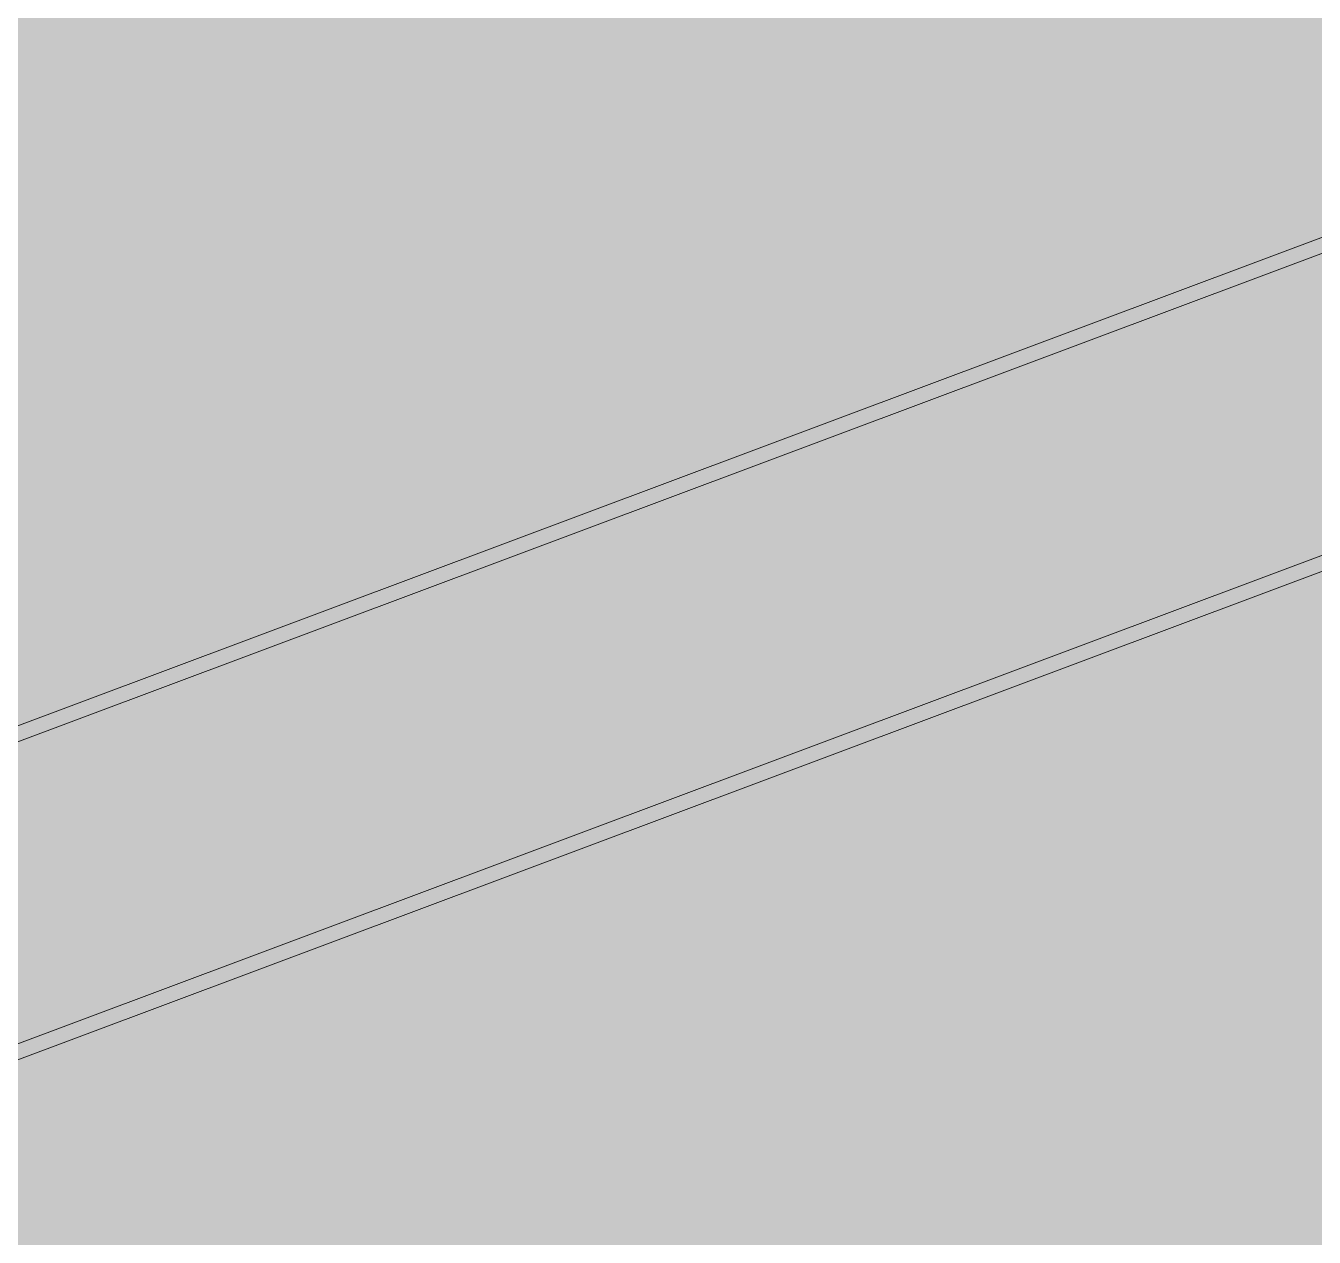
# Paper-space layout '03 3D Building and Roof' of a CAD drawing. Header units: millimetres. Extents: x 5 to 415, y 5 to 292.
# Drawn here: x 194.42 to 201.45, y 88.08 to 94.69 of the extents above; entities that cross this region are included whole.
import ezdxf

# ---------------------------------------------------------------- set-up
doc = ezdxf.new("R2010")
doc.units = ezdxf.units.MM
doc.layers.add('EXISTING', color=7, linetype='Continuous')
doc.layers.add('IMAGES', color=7, linetype='Continuous')

# ---------------------------------------------------------------- blocks, each defined once
blk = doc.blocks.new('SHEET_03')
at = {"layer": 'EXISTING', "color": 250, "lineweight": 9}
for p, q in [((96.0607, 54.0393), (211.6034, 97.3224)), ((96.0607, 53.9519), (211.6034, 97.235)), ((96.0607, 52.3058), (211.6034, 95.5888)), ((96.0607, 52.2184), (211.6034, 95.5014))]:
    blk.add_line(p, q, dxfattribs=at)
at = {"layer": 'IMAGES', "color": 7}
for points in [[(189.5734, 94.6857), (201.9116, 94.6857), (189.5734, 94.8571), (201.9116, 94.8571)], [(189.0593, 94.5143), (201.2261, 94.5143), (189.0593, 94.6857), (201.2261, 94.6857)], [(201.2261, 94.5143), (201.3975, 94.5143), (201.2261, 94.6857), (201.3975, 94.6857)], [(201.3975, 94.5143), (201.9116, 94.5143), (201.3975, 94.6857), (201.9116, 94.6857)], [(189.2307, 94.3429), (201.0548, 94.3429), (189.2307, 94.5143), (201.0548, 94.5143)], [(201.0548, 94.3429), (201.2261, 94.3429), (201.0548, 94.5143), (201.2261, 94.5143)], [(201.2261, 94.3429), (201.5689, 94.3429), (201.2261, 94.5143), (201.5689, 94.5143)], [(189.2307, 94.1714), (200.5407, 94.1714), (189.2307, 94.3429), (200.5407, 94.3429)], [(200.5407, 94.1714), (201.0548, 94.1714), (200.5407, 94.3429), (201.0548, 94.3429)], [(201.0548, 94.1714), (201.2261, 94.1714), (201.0548, 94.3429), (201.2261, 94.3429)], [(201.2261, 94.1714), (201.3975, 94.1714), (201.2261, 94.3429), (201.3975, 94.3429)], [(201.3975, 94.1714), (201.7402, 94.1714), (201.3975, 94.3429), (201.7402, 94.3429)], [(189.0593, 94), (200.0266, 94), (189.0593, 94.1714), (200.0266, 94.1714)], [(200.0266, 94), (200.5407, 94), (200.0266, 94.1714), (200.5407, 94.1714)], [(200.5407, 94), (200.712, 94), (200.5407, 94.1714), (200.712, 94.1714)], [(200.712, 94), (200.8834, 94), (200.712, 94.1714), (200.8834, 94.1714)], [(200.8834, 94), (201.0548, 94), (200.8834, 94.1714), (201.0548, 94.1714)], [(201.0548, 94), (201.2261, 94), (201.0548, 94.1714), (201.2261, 94.1714)], [(201.2261, 94), (201.3975, 94), (201.2261, 94.1714), (201.3975, 94.1714)], [(201.3975, 94), (202.4257, 94), (201.3975, 94.1714), (202.4257, 94.1714)], [(188.5453, 93.8286), (199.5125, 93.8286), (188.5453, 94), (199.5125, 94)], [(199.5125, 93.8286), (200.0266, 93.8286), (199.5125, 94), (200.0266, 94)], [(200.0266, 93.8286), (200.1979, 93.8286), (200.0266, 94), (200.1979, 94)], [(200.1979, 93.8286), (200.5407, 93.8286), (200.1979, 94), (200.5407, 94)], [(200.5407, 93.8286), (200.712, 93.8286), (200.5407, 94), (200.712, 94)], [(200.712, 93.8286), (200.8834, 93.8286), (200.712, 94), (200.8834, 94)], [(200.8834, 93.8286), (201.2261, 93.8286), (200.8834, 94), (201.2261, 94)], [(201.2261, 93.8286), (201.7402, 93.8286), (201.2261, 94), (201.7402, 94)], [(188.5453, 93.6571), (199.1698, 93.6571), (188.5453, 93.8286), (199.1698, 93.8286)], [(199.1698, 93.6571), (199.5125, 93.6571), (199.1698, 93.8286), (199.5125, 93.8286)], [(199.5125, 93.6571), (199.6839, 93.6571), (199.5125, 93.8286), (199.6839, 93.8286)], [(199.6839, 93.6571), (200.0266, 93.6571), (199.6839, 93.8286), (200.0266, 93.8286)], [(200.0266, 93.6571), (200.1979, 93.6571), (200.0266, 93.8286), (200.1979, 93.8286)], [(200.1979, 93.6571), (200.5407, 93.6571), (200.1979, 93.8286), (200.5407, 93.8286)], [(200.5407, 93.6571), (201.2261, 93.6571), (200.5407, 93.8286), (201.2261, 93.8286)], [(201.2261, 93.6571), (201.5689, 93.6571), (201.2261, 93.8286), (201.5689, 93.8286)], [(188.5453, 93.4857), (198.6557, 93.4857), (188.5453, 93.6571), (198.6557, 93.6571)], [(198.6557, 93.4857), (199.1698, 93.4857), (198.6557, 93.6571), (199.1698, 93.6571)], [(199.1698, 93.4857), (199.3411, 93.4857), (199.1698, 93.6571), (199.3411, 93.6571)], [(199.3411, 93.4857), (199.5125, 93.4857), (199.3411, 93.6571), (199.5125, 93.6571)], [(199.5125, 93.4857), (199.6839, 93.4857), (199.5125, 93.6571), (199.6839, 93.6571)], [(199.6839, 93.4857), (199.8552, 93.4857), (199.6839, 93.6571), (199.8552, 93.6571)], [(199.8552, 93.4857), (200.0266, 93.4857), (199.8552, 93.6571), (200.0266, 93.6571)], [(200.0266, 93.4857), (200.8834, 93.4857), (200.0266, 93.6571), (200.8834, 93.6571)], [(200.8834, 93.4857), (201.0548, 93.4857), (200.8834, 93.6571), (201.0548, 93.6571)], [(201.0548, 93.4857), (201.2261, 93.4857), (201.0548, 93.6571), (201.2261, 93.6571)], [(201.2261, 93.4857), (201.3975, 93.4857), (201.2261, 93.6571), (201.3975, 93.6571)], [(201.3975, 93.4857), (201.5689, 93.4857), (201.3975, 93.6571), (201.5689, 93.6571)], [(188.5453, 93.3143), (198.1416, 93.3143), (188.5453, 93.4857), (198.1416, 93.4857)], [(198.1416, 93.3143), (198.6557, 93.3143), (198.1416, 93.4857), (198.6557, 93.4857)], [(198.6557, 93.3143), (198.827, 93.3143), (198.6557, 93.4857), (198.827, 93.4857)], [(198.827, 93.3143), (199.1698, 93.3143), (198.827, 93.4857), (199.1698, 93.4857)], [(199.1698, 93.3143), (199.3411, 93.3143), (199.1698, 93.4857), (199.3411, 93.4857)], [(199.3411, 93.3143), (199.5125, 93.3143), (199.3411, 93.4857), (199.5125, 93.4857)], [(199.5125, 93.3143), (199.6839, 93.3143), (199.5125, 93.4857), (199.6839, 93.4857)], [(199.6839, 93.3143), (200.3693, 93.3143), (199.6839, 93.4857), (200.3693, 93.4857)], [(200.3693, 93.3143), (200.5407, 93.3143), (200.3693, 93.4857), (200.5407, 93.4857)], [(200.5407, 93.3143), (200.8834, 93.3143), (200.5407, 93.4857), (200.8834, 93.4857)], [(200.8834, 93.3143), (201.0548, 93.3143), (200.8834, 93.4857), (201.0548, 93.4857)], [(201.0548, 93.3143), (201.2261, 93.3143), (201.0548, 93.4857), (201.2261, 93.4857)], [(201.2261, 93.3143), (201.3975, 93.3143), (201.2261, 93.4857), (201.3975, 93.4857)], [(201.3975, 93.3143), (201.5689, 93.3143), (201.3975, 93.4857), (201.5689, 93.4857)], [(188.5453, 93.1429), (197.6275, 93.1429), (188.5453, 93.3143), (197.6275, 93.3143)], [(197.6275, 93.1429), (198.1416, 93.1429), (197.6275, 93.3143), (198.1416, 93.3143)], [(198.1416, 93.1429), (198.313, 93.1429), (198.1416, 93.3143), (198.313, 93.3143)], [(198.313, 93.1429), (198.4843, 93.1429), (198.313, 93.3143), (198.4843, 93.3143)], [(198.4843, 93.1429), (198.6557, 93.1429), (198.4843, 93.3143), (198.6557, 93.3143)], [(198.6557, 93.1429), (198.827, 93.1429), (198.6557, 93.3143), (198.827, 93.3143)], [(198.827, 93.1429), (198.9984, 93.1429), (198.827, 93.3143), (198.9984, 93.3143)], [(198.9984, 93.1429), (199.1698, 93.1429), (198.9984, 93.3143), (199.1698, 93.3143)], [(199.1698, 93.1429), (200.0266, 93.1429), (199.1698, 93.3143), (200.0266, 93.3143)], [(200.0266, 93.1429), (200.1979, 93.1429), (200.0266, 93.3143), (200.1979, 93.3143)], [(200.1979, 93.1429), (200.3693, 93.1429), (200.1979, 93.3143), (200.3693, 93.3143)], [(200.3693, 93.1429), (200.5407, 93.1429), (200.3693, 93.3143), (200.5407, 93.3143)], [(200.5407, 93.1429), (200.712, 93.1429), (200.5407, 93.3143), (200.712, 93.3143)], [(200.712, 93.1429), (200.8834, 93.1429), (200.712, 93.3143), (200.8834, 93.3143)], [(200.8834, 93.1429), (201.2261, 93.1429), (200.8834, 93.3143), (201.2261, 93.3143)], [(201.2261, 93.1429), (201.3975, 93.1429), (201.2261, 93.3143), (201.3975, 93.3143)], [(201.3975, 93.1429), (201.5689, 93.1429), (201.3975, 93.3143), (201.5689, 93.3143)], [(188.5453, 92.9714), (197.2848, 92.9714), (188.5453, 93.1429), (197.2848, 93.1429)], [(197.2848, 92.9714), (197.4561, 92.9714), (197.2848, 93.1429), (197.4561, 93.1429)], [(197.4561, 92.9714), (197.6275, 92.9714), (197.4561, 93.1429), (197.6275, 93.1429)], [(197.6275, 92.9714), (197.9702, 92.9714), (197.6275, 93.1429), (197.9702, 93.1429)], [(197.9702, 92.9714), (198.1416, 92.9714), (197.9702, 93.1429), (198.1416, 93.1429)], [(198.1416, 92.9714), (198.313, 92.9714), (198.1416, 93.1429), (198.313, 93.1429)], [(198.313, 92.9714), (198.4843, 92.9714), (198.313, 93.1429), (198.4843, 93.1429)], [(198.4843, 92.9714), (198.6557, 92.9714), (198.4843, 93.1429), (198.6557, 93.1429)], [(198.6557, 92.9714), (198.827, 92.9714), (198.6557, 93.1429), (198.827, 93.1429)], [(198.827, 92.9714), (199.5125, 92.9714), (198.827, 93.1429), (199.5125, 93.1429)], [(199.5125, 92.9714), (199.6839, 92.9714), (199.5125, 93.1429), (199.6839, 93.1429)], [(199.6839, 92.9714), (199.8552, 92.9714), (199.6839, 93.1429), (199.8552, 93.1429)], [(199.8552, 92.9714), (200.0266, 92.9714), (199.8552, 93.1429), (200.0266, 93.1429)], [(200.0266, 92.9714), (200.1979, 92.9714), (200.0266, 93.1429), (200.1979, 93.1429)], [(200.1979, 92.8), (200.3693, 92.8), (200.1979, 93.1429), (200.3693, 93.1429)], [(200.3693, 92.9714), (200.712, 92.9714), (200.3693, 93.1429), (200.712, 93.1429)], [(200.712, 92.9714), (200.8834, 92.9714), (200.712, 93.1429), (200.8834, 93.1429)], [(200.8834, 92.9714), (201.0548, 92.9714), (200.8834, 93.1429), (201.0548, 93.1429)], [(201.0548, 92.9714), (201.5689, 92.9714), (201.0548, 93.1429), (201.5689, 93.1429)], [(188.5453, 92.8), (196.5993, 92.8), (188.5453, 92.9714), (196.5993, 92.9714)], [(196.5993, 92.8), (196.7707, 92.8), (196.5993, 92.9714), (196.7707, 92.9714)], [(196.7707, 92.8), (197.4561, 92.8), (196.7707, 92.9714), (197.4561, 92.9714)], [(197.4561, 92.8), (197.6275, 92.8), (197.4561, 92.9714), (197.6275, 92.9714)], [(197.6275, 92.8), (197.9702, 92.8), (197.6275, 92.9714), (197.9702, 92.9714)], [(197.9702, 92.8), (198.313, 92.8), (197.9702, 92.9714), (198.313, 92.9714)], [(198.313, 92.8), (198.9984, 92.8), (198.313, 92.9714), (198.9984, 92.9714)], [(198.9984, 92.8), (199.3411, 92.8), (198.9984, 92.9714), (199.3411, 92.9714)], [(199.3411, 92.8), (199.5125, 92.8), (199.3411, 92.9714), (199.5125, 92.9714)], [(199.5125, 92.8), (199.6839, 92.8), (199.5125, 92.9714), (199.6839, 92.9714)], [(199.6839, 92.8), (199.8552, 92.8), (199.6839, 92.9714), (199.8552, 92.9714)], [(199.8552, 92.8), (200.1979, 92.8), (199.8552, 92.9714), (200.1979, 92.9714)], [(200.3693, 92.8), (200.5407, 92.8), (200.3693, 92.9714), (200.5407, 92.9714)], [(200.5407, 92.8), (201.0548, 92.8), (200.5407, 92.9714), (201.0548, 92.9714)], [(201.0548, 92.8), (202.597, 92.8), (201.0548, 92.9714), (202.597, 92.9714)], [(188.5453, 92.6286), (196.2566, 92.6286), (188.5453, 92.8), (196.2566, 92.8)], [(196.2566, 92.6286), (196.428, 92.6286), (196.2566, 92.8), (196.428, 92.8)], [(196.428, 92.6286), (196.5993, 92.6286), (196.428, 92.8), (196.5993, 92.8)], [(196.5993, 92.6286), (196.7707, 92.6286), (196.5993, 92.8), (196.7707, 92.8)], [(196.7707, 92.6286), (196.942, 92.6286), (196.7707, 92.8), (196.942, 92.8)], [(196.942, 92.6286), (197.1134, 92.6286), (196.942, 92.8), (197.1134, 92.8)], [(197.1134, 92.6286), (197.2848, 92.6286), (197.1134, 92.8), (197.2848, 92.8)], [(197.2848, 92.6286), (197.4561, 92.6286), (197.2848, 92.8), (197.4561, 92.8)], [(197.4561, 92.6286), (197.6275, 92.6286), (197.4561, 92.8), (197.6275, 92.8)], [(197.6275, 92.6286), (197.7989, 92.6286), (197.6275, 92.8), (197.7989, 92.8)], [(197.7989, 92.6286), (198.6557, 92.6286), (197.7989, 92.8), (198.6557, 92.8)], [(198.6557, 92.6286), (198.827, 92.6286), (198.6557, 92.8), (198.827, 92.8)], [(198.827, 92.6286), (198.9984, 92.6286), (198.827, 92.8), (198.9984, 92.8)], [(198.9984, 92.6286), (199.1698, 92.6286), (198.9984, 92.8), (199.1698, 92.8)], [(199.1698, 92.6286), (199.3411, 92.6286), (199.1698, 92.8), (199.3411, 92.8)], [(199.3411, 92.6286), (199.8552, 92.6286), (199.3411, 92.8), (199.8552, 92.8)], [(199.8552, 92.6286), (200.0266, 92.6286), (199.8552, 92.8), (200.0266, 92.8)], [(200.0266, 92.6286), (200.1979, 92.6286), (200.0266, 92.8), (200.1979, 92.8)], [(200.1979, 92.6286), (200.5407, 92.6286), (200.1979, 92.8), (200.5407, 92.8)], [(200.5407, 92.6286), (202.2543, 92.6286), (200.5407, 92.8), (202.2543, 92.8)], [(188.5453, 92.4571), (195.7425, 92.4571), (188.5453, 92.6286), (195.7425, 92.6286)], [(195.7425, 92.4571), (195.9139, 92.4571), (195.7425, 92.6286), (195.9139, 92.6286)], [(195.9139, 92.4571), (196.2566, 92.4571), (195.9139, 92.6286), (196.2566, 92.6286)], [(196.2566, 92.4571), (196.428, 92.4571), (196.2566, 92.6286), (196.428, 92.6286)], [(196.428, 92.4571), (196.5993, 92.4571), (196.428, 92.6286), (196.5993, 92.6286)], [(196.5993, 92.4571), (196.7707, 92.4571), (196.5993, 92.6286), (196.7707, 92.6286)], [(196.7707, 92.4571), (196.942, 92.4571), (196.7707, 92.6286), (196.942, 92.6286)], [(196.942, 92.4571), (197.4561, 92.4571), (196.942, 92.6286), (197.4561, 92.6286)], [(197.4561, 92.4571), (198.1416, 92.4571), (197.4561, 92.6286), (198.1416, 92.6286)], [(198.1416, 92.4571), (198.4843, 92.4571), (198.1416, 92.6286), (198.4843, 92.6286)], [(198.4843, 92.4571), (198.6557, 92.4571), (198.4843, 92.6286), (198.6557, 92.6286)], [(198.6557, 92.4571), (198.827, 92.4571), (198.6557, 92.6286), (198.827, 92.6286)], [(198.827, 92.4571), (198.9984, 92.4571), (198.827, 92.6286), (198.9984, 92.6286)], [(198.9984, 92.4571), (199.1698, 92.4571), (198.9984, 92.6286), (199.1698, 92.6286)], [(199.1698, 92.4571), (199.3411, 92.4571), (199.1698, 92.6286), (199.3411, 92.6286)], [(199.3411, 92.4571), (199.5125, 92.4571), (199.3411, 92.6286), (199.5125, 92.6286)], [(199.5125, 92.4571), (199.6839, 92.4571), (199.5125, 92.6286), (199.6839, 92.6286)], [(199.6839, 92.4571), (200.1979, 92.4571), (199.6839, 92.6286), (200.1979, 92.6286)], [(200.1979, 92.4571), (201.7402, 92.4571), (200.1979, 92.6286), (201.7402, 92.6286)], [(188.5453, 92.2857), (195.3998, 92.2857), (188.5453, 92.4571), (195.3998, 92.4571)], [(195.3998, 92.2857), (195.5711, 92.2857), (195.3998, 92.4571), (195.5711, 92.4571)], [(195.5711, 92.2857), (195.7425, 92.2857), (195.5711, 92.4571), (195.7425, 92.4571)], [(195.7425, 92.2857), (195.9139, 92.2857), (195.7425, 92.4571), (195.9139, 92.4571)], [(195.9139, 92.2857), (196.0852, 92.2857), (195.9139, 92.4571), (196.0852, 92.4571)], [(196.0852, 92.2857), (196.2566, 92.2857), (196.0852, 92.4571), (196.2566, 92.4571)], [(196.2566, 92.2857), (196.5993, 92.2857), (196.2566, 92.4571), (196.5993, 92.4571)], [(196.5993, 92.2857), (196.7707, 92.2857), (196.5993, 92.4571), (196.7707, 92.4571)], [(196.7707, 92.2857), (197.6275, 92.2857), (196.7707, 92.4571), (197.6275, 92.4571)], [(197.6275, 92.2857), (197.9702, 92.2857), (197.6275, 92.4571), (197.9702, 92.4571)], [(197.9702, 92.2857), (198.1416, 92.2857), (197.9702, 92.4571), (198.1416, 92.4571)], [(198.1416, 92.2857), (198.313, 92.2857), (198.1416, 92.4571), (198.313, 92.4571)], [(198.313, 92.2857), (198.4843, 92.2857), (198.313, 92.4571), (198.4843, 92.4571)], [(198.4843, 92.2857), (198.9984, 92.2857), (198.4843, 92.4571), (198.9984, 92.4571)], [(198.9984, 92.2857), (199.1698, 92.2857), (198.9984, 92.4571), (199.1698, 92.4571)], [(199.1698, 92.2857), (199.3411, 92.2857), (199.1698, 92.4571), (199.3411, 92.4571)], [(199.3411, 92.2857), (199.5125, 92.2857), (199.3411, 92.4571), (199.5125, 92.4571)], [(199.5125, 92.2857), (199.6839, 92.2857), (199.5125, 92.4571), (199.6839, 92.4571)], [(199.6839, 92.2857), (201.3975, 92.2857), (199.6839, 92.4571), (201.3975, 92.4571)], [(201.3975, 92.2857), (201.5689, 92.2857), (201.3975, 92.4571), (201.5689, 92.4571)], [(188.5453, 92.1143), (194.8857, 92.1143), (188.5453, 92.2857), (194.8857, 92.2857)], [(194.8857, 92.1143), (195.0571, 92.1143), (194.8857, 92.2857), (195.0571, 92.2857)], [(195.0571, 92.1143), (195.3998, 92.1143), (195.0571, 92.2857), (195.3998, 92.2857)], [(195.3998, 92.1143), (195.5711, 92.1143), (195.3998, 92.2857), (195.5711, 92.2857)], [(195.5711, 92.1143), (195.7425, 92.1143), (195.5711, 92.2857), (195.7425, 92.2857)], [(195.7425, 92.1143), (195.9139, 92.1143), (195.7425, 92.2857), (195.9139, 92.2857)], [(195.9139, 92.1143), (196.0852, 92.1143), (195.9139, 92.2857), (196.0852, 92.2857)], [(196.0852, 92.1143), (196.2566, 92.1143), (196.0852, 92.2857), (196.2566, 92.2857)], [(196.2566, 92.1143), (196.5993, 92.1143), (196.2566, 92.2857), (196.5993, 92.2857)], [(196.5993, 92.1143), (197.2848, 92.1143), (196.5993, 92.2857), (197.2848, 92.2857)], [(197.2848, 92.1143), (197.6275, 92.1143), (197.2848, 92.2857), (197.6275, 92.2857)], [(197.6275, 92.1143), (197.7989, 92.1143), (197.6275, 92.2857), (197.7989, 92.2857)], [(197.7989, 92.1143), (197.9702, 92.1143), (197.7989, 92.2857), (197.9702, 92.2857)], [(197.9702, 91.9429), (198.1416, 91.9429), (197.9702, 92.2857), (198.1416, 92.2857)], [(198.1416, 92.1143), (198.4843, 92.1143), (198.1416, 92.2857), (198.4843, 92.2857)], [(198.4843, 92.1143), (198.6557, 92.1143), (198.4843, 92.2857), (198.6557, 92.2857)], [(198.6557, 92.1143), (198.827, 92.1143), (198.6557, 92.2857), (198.827, 92.2857)], [(198.827, 92.1143), (199.1698, 92.1143), (198.827, 92.2857), (199.1698, 92.2857)], [(199.1698, 92.1143), (200.8834, 92.1143), (199.1698, 92.2857), (200.8834, 92.2857)], [(200.8834, 92.1143), (201.0548, 92.1143), (200.8834, 92.2857), (201.0548, 92.2857)], [(201.0548, 92.1143), (201.2261, 92.1143), (201.0548, 92.2857), (201.2261, 92.2857)], [(201.2261, 92.1143), (201.3975, 92.1143), (201.2261, 92.2857), (201.3975, 92.2857)], [(201.3975, 92.1143), (201.7402, 92.1143), (201.3975, 92.2857), (201.7402, 92.2857)], [(194.3716, 91.7714), (194.543, 91.7714), (194.3716, 92.1143), (194.543, 92.1143)], [(194.543, 91.9429), (194.8857, 91.9429), (194.543, 92.1143), (194.8857, 92.1143)], [(194.8857, 91.9429), (195.0571, 91.9429), (194.8857, 92.1143), (195.0571, 92.1143)], [(195.0571, 91.9429), (195.3998, 91.9429), (195.0571, 92.1143), (195.3998, 92.1143)], [(195.3998, 91.9429), (195.5711, 91.9429), (195.3998, 92.1143), (195.5711, 92.1143)], [(195.5711, 91.9429), (195.9139, 91.9429), (195.5711, 92.1143), (195.9139, 92.1143)], [(195.9139, 91.9429), (196.0852, 91.9429), (195.9139, 92.1143), (196.0852, 92.1143)], [(196.0852, 91.9429), (196.7707, 91.9429), (196.0852, 92.1143), (196.7707, 92.1143)], [(196.7707, 91.9429), (196.942, 91.9429), (196.7707, 92.1143), (196.942, 92.1143)], [(196.942, 91.9429), (197.2848, 91.9429), (196.942, 92.1143), (197.2848, 92.1143)], [(197.2848, 91.9429), (197.4561, 91.9429), (197.2848, 92.1143), (197.4561, 92.1143)], [(197.4561, 91.7714), (197.6275, 91.7714), (197.4561, 92.1143), (197.6275, 92.1143)], [(197.6275, 91.9429), (197.7989, 91.9429), (197.6275, 92.1143), (197.7989, 92.1143)], [(197.7989, 91.9429), (197.9702, 91.9429), (197.7989, 92.1143), (197.9702, 92.1143)], [(198.1416, 91.9429), (198.313, 91.9429), (198.1416, 92.1143), (198.313, 92.1143)], [(198.313, 91.9429), (198.4843, 91.9429), (198.313, 92.1143), (198.4843, 92.1143)], [(198.4843, 91.9429), (198.827, 91.9429), (198.4843, 92.1143), (198.827, 92.1143)], [(198.827, 91.9429), (200.5407, 91.9429), (198.827, 92.1143), (200.5407, 92.1143)], [(200.5407, 91.9429), (200.712, 91.9429), (200.5407, 92.1143), (200.712, 92.1143)], [(200.712, 91.9429), (200.8834, 91.9429), (200.712, 92.1143), (200.8834, 92.1143)], [(200.8834, 91.9429), (201.0548, 91.9429), (200.8834, 92.1143), (201.0548, 92.1143)], [(201.0548, 91.9429), (201.2261, 91.9429), (201.0548, 92.1143), (201.2261, 92.1143)], [(201.2261, 91.9429), (201.3975, 91.9429), (201.2261, 92.1143), (201.3975, 92.1143)], [(201.3975, 91.9429), (201.5689, 91.9429), (201.3975, 92.1143), (201.5689, 92.1143)], [(194.543, 91.7714), (194.8857, 91.7714), (194.543, 91.9429), (194.8857, 91.9429)], [(194.8857, 91.7714), (195.0571, 91.7714), (194.8857, 91.9429), (195.0571, 91.9429)], [(195.0571, 91.7714), (195.2284, 91.7714), (195.0571, 91.9429), (195.2284, 91.9429)], [(195.2284, 91.7714), (195.3998, 91.7714), (195.2284, 91.9429), (195.3998, 91.9429)], [(195.3998, 91.7714), (195.5711, 91.7714), (195.3998, 91.9429), (195.5711, 91.9429)], [(195.5711, 91.7714), (196.428, 91.7714), (195.5711, 91.9429), (196.428, 91.9429)], [(196.428, 91.7714), (196.5993, 91.7714), (196.428, 91.9429), (196.5993, 91.9429)], [(196.5993, 91.7714), (196.7707, 91.7714), (196.5993, 91.9429), (196.7707, 91.9429)], [(196.7707, 91.7714), (196.942, 91.7714), (196.7707, 91.9429), (196.942, 91.9429)], [(196.942, 91.7714), (197.1134, 91.7714), (196.942, 91.9429), (197.1134, 91.9429)], [(197.1134, 91.7714), (197.4561, 91.7714), (197.1134, 91.9429), (197.4561, 91.9429)], [(197.6275, 91.7714), (197.9702, 91.7714), (197.6275, 91.9429), (197.9702, 91.9429)], [(197.9702, 91.7714), (198.1416, 91.7714), (197.9702, 91.9429), (198.1416, 91.9429)], [(198.1416, 91.7714), (200.0266, 91.7714), (198.1416, 91.9429), (200.0266, 91.9429)], [(200.0266, 91.7714), (200.1979, 91.7714), (200.0266, 91.9429), (200.1979, 91.9429)], [(200.1979, 91.7714), (200.5407, 91.7714), (200.1979, 91.9429), (200.5407, 91.9429)], [(200.5407, 91.7714), (200.712, 91.7714), (200.5407, 91.9429), (200.712, 91.9429)], [(200.712, 91.7714), (200.8834, 91.7714), (200.712, 91.9429), (200.8834, 91.9429)], [(200.8834, 91.7714), (201.0548, 91.7714), (200.8834, 91.9429), (201.0548, 91.9429)], [(201.0548, 91.7714), (201.3975, 91.7714), (201.0548, 91.9429), (201.3975, 91.9429)], [(201.3975, 91.7714), (201.5689, 91.7714), (201.3975, 91.9429), (201.5689, 91.9429)], [(194.3716, 91.6), (194.543, 91.6), (194.3716, 91.7714), (194.543, 91.7714)], [(194.543, 91.6), (194.7143, 91.6), (194.543, 91.7714), (194.7143, 91.7714)], [(194.7143, 91.6), (194.8857, 91.6), (194.7143, 91.7714), (194.8857, 91.7714)], [(194.8857, 91.6), (195.0571, 91.6), (194.8857, 91.7714), (195.0571, 91.7714)], [(195.0571, 91.6), (195.9139, 91.6), (195.0571, 91.7714), (195.9139, 91.7714)], [(195.9139, 91.6), (196.0852, 91.6), (195.9139, 91.7714), (196.0852, 91.7714)], [(196.0852, 91.6), (196.2566, 91.6), (196.0852, 91.7714), (196.2566, 91.7714)], [(196.2566, 91.6), (196.428, 91.6), (196.2566, 91.7714), (196.428, 91.7714)], [(196.428, 91.6), (196.5993, 91.6), (196.428, 91.7714), (196.5993, 91.7714)], [(196.5993, 91.4286), (196.7707, 91.4286), (196.5993, 91.7714), (196.7707, 91.7714)], [(196.7707, 91.6), (196.942, 91.6), (196.7707, 91.7714), (196.942, 91.7714)], [(196.942, 91.6), (197.1134, 91.6), (196.942, 91.7714), (197.1134, 91.7714)], [(197.1134, 91.6), (197.4561, 91.6), (197.1134, 91.7714), (197.4561, 91.7714)], [(197.4561, 91.6), (197.9702, 91.6), (197.4561, 91.7714), (197.9702, 91.7714)], [(197.9702, 91.6), (199.5125, 91.6), (197.9702, 91.7714), (199.5125, 91.7714)], [(199.5125, 91.6), (199.6839, 91.6), (199.5125, 91.7714), (199.6839, 91.7714)], [(199.6839, 91.6), (199.8552, 91.6), (199.6839, 91.7714), (199.8552, 91.7714)], [(199.8552, 91.6), (200.0266, 91.6), (199.8552, 91.7714), (200.0266, 91.7714)], [(200.0266, 91.6), (200.3693, 91.6), (200.0266, 91.7714), (200.3693, 91.7714)], [(200.3693, 91.6), (200.5407, 91.6), (200.3693, 91.7714), (200.5407, 91.7714)], [(200.5407, 91.6), (200.712, 91.6), (200.5407, 91.7714), (200.712, 91.7714)], [(200.712, 91.6), (200.8834, 91.6), (200.712, 91.7714), (200.8834, 91.7714)], [(200.8834, 91.6), (201.0548, 91.6), (200.8834, 91.7714), (201.0548, 91.7714)], [(201.0548, 91.6), (201.2261, 91.6), (201.0548, 91.7714), (201.2261, 91.7714)], [(201.2261, 91.6), (201.3975, 91.6), (201.2261, 91.7714), (201.3975, 91.7714)], [(201.3975, 91.6), (201.5689, 91.6), (201.3975, 91.7714), (201.5689, 91.7714)], [(194.3716, 91.4286), (194.543, 91.4286), (194.3716, 91.6), (194.543, 91.6)], [(194.543, 91.4286), (195.3998, 91.4286), (194.543, 91.6), (195.3998, 91.6)], [(195.3998, 91.4286), (195.5711, 91.4286), (195.3998, 91.6), (195.5711, 91.6)], [(195.5711, 91.4286), (195.7425, 91.4286), (195.5711, 91.6), (195.7425, 91.6)], [(195.7425, 91.4286), (195.9139, 91.4286), (195.7425, 91.6), (195.9139, 91.6)], [(195.9139, 91.4286), (196.2566, 91.4286), (195.9139, 91.6), (196.2566, 91.6)], [(196.2566, 91.4286), (196.5993, 91.4286), (196.2566, 91.6), (196.5993, 91.6)], [(196.7707, 91.4286), (196.942, 91.4286), (196.7707, 91.6), (196.942, 91.6)], [(196.942, 91.4286), (197.1134, 91.4286), (196.942, 91.6), (197.1134, 91.6)], [(197.1134, 91.4286), (197.4561, 91.4286), (197.1134, 91.6), (197.4561, 91.6)], [(197.4561, 91.4286), (198.9984, 91.4286), (197.4561, 91.6), (198.9984, 91.6)], [(198.9984, 91.4286), (199.1698, 91.4286), (198.9984, 91.6), (199.1698, 91.6)], [(199.1698, 91.4286), (199.5125, 91.4286), (199.1698, 91.6), (199.5125, 91.6)], [(199.5125, 91.4286), (199.6839, 91.4286), (199.5125, 91.6), (199.6839, 91.6)], [(199.6839, 91.4286), (199.8552, 91.4286), (199.6839, 91.6), (199.8552, 91.6)], [(199.8552, 91.4286), (200.0266, 91.4286), (199.8552, 91.6), (200.0266, 91.6)], [(200.0266, 91.4286), (200.1979, 91.4286), (200.0266, 91.6), (200.1979, 91.6)], [(200.1979, 91.4286), (200.3693, 91.4286), (200.1979, 91.6), (200.3693, 91.6)], [(200.3693, 91.4286), (200.5407, 91.4286), (200.3693, 91.6), (200.5407, 91.6)], [(200.5407, 91.4286), (200.712, 91.4286), (200.5407, 91.6), (200.712, 91.6)], [(200.712, 91.4286), (200.8834, 91.4286), (200.712, 91.6), (200.8834, 91.6)], [(200.8834, 91.4286), (201.0548, 91.4286), (200.8834, 91.6), (201.0548, 91.6)], [(201.0548, 91.4286), (201.2261, 91.4286), (201.0548, 91.6), (201.2261, 91.6)], [(201.2261, 91.4286), (201.3975, 91.4286), (201.2261, 91.6), (201.3975, 91.6)], [(201.3975, 91.4286), (201.7402, 91.4286), (201.3975, 91.6), (201.7402, 91.6)], [(194.2002, 91.2571), (195.0571, 91.2571), (194.2002, 91.4286), (195.0571, 91.4286)], [(195.0571, 91.2571), (195.2284, 91.2571), (195.0571, 91.4286), (195.2284, 91.4286)], [(195.2284, 91.2571), (195.3998, 91.2571), (195.2284, 91.4286), (195.3998, 91.4286)], [(195.3998, 91.2571), (195.5711, 91.2571), (195.3998, 91.4286), (195.5711, 91.4286)], [(195.5711, 91.2571), (195.7425, 91.2571), (195.5711, 91.4286), (195.7425, 91.4286)], [(195.7425, 91.2571), (196.2566, 91.2571), (195.7425, 91.4286), (196.2566, 91.4286)], [(196.2566, 91.2571), (196.428, 91.2571), (196.2566, 91.4286), (196.428, 91.4286)], [(196.428, 91.2571), (196.5993, 91.2571), (196.428, 91.4286), (196.5993, 91.4286)], [(196.5993, 91.2571), (196.942, 91.2571), (196.5993, 91.4286), (196.942, 91.4286)], [(196.942, 91.2571), (198.6557, 91.2571), (196.942, 91.4286), (198.6557, 91.4286)], [(198.6557, 91.2571), (198.827, 91.2571), (198.6557, 91.4286), (198.827, 91.4286)], [(198.827, 91.2571), (198.9984, 91.2571), (198.827, 91.4286), (198.9984, 91.4286)], [(198.9984, 91.2571), (199.1698, 91.2571), (198.9984, 91.4286), (199.1698, 91.4286)], [(199.1698, 91.2571), (199.3411, 91.2571), (199.1698, 91.4286), (199.3411, 91.4286)], [(199.3411, 91.2571), (199.6839, 91.2571), (199.3411, 91.4286), (199.6839, 91.4286)], [(199.6839, 91.2571), (199.8552, 91.2571), (199.6839, 91.4286), (199.8552, 91.4286)], [(199.8552, 91.2571), (200.0266, 91.2571), (199.8552, 91.4286), (200.0266, 91.4286)], [(200.0266, 91.2571), (200.1979, 91.2571), (200.0266, 91.4286), (200.1979, 91.4286)], [(200.1979, 91.2571), (200.3693, 91.2571), (200.1979, 91.4286), (200.3693, 91.4286)], [(200.3693, 91.2571), (200.5407, 91.2571), (200.3693, 91.4286), (200.5407, 91.4286)], [(200.5407, 91.2571), (200.712, 91.2571), (200.5407, 91.4286), (200.712, 91.4286)], [(200.712, 91.2571), (201.0548, 91.2571), (200.712, 91.4286), (201.0548, 91.4286)], [(201.0548, 91.2571), (201.2261, 91.2571), (201.0548, 91.4286), (201.2261, 91.4286)], [(201.2261, 91.2571), (201.3975, 91.2571), (201.2261, 91.4286), (201.3975, 91.4286)], [(201.3975, 91.2571), (209.9656, 91.2571), (201.3975, 91.4286), (209.9656, 91.4286)], [(193.6861, 91.0857), (194.543, 91.0857), (193.6861, 91.2571), (194.543, 91.2571)], [(194.543, 91.0857), (194.7143, 91.0857), (194.543, 91.2571), (194.7143, 91.2571)], [(194.7143, 91.0857), (194.8857, 91.0857), (194.7143, 91.2571), (194.8857, 91.2571)], [(194.8857, 91.0857), (195.0571, 91.0857), (194.8857, 91.2571), (195.0571, 91.2571)], [(195.0571, 91.0857), (195.2284, 91.0857), (195.0571, 91.2571), (195.2284, 91.2571)], [(195.2284, 90.9143), (195.3998, 90.9143), (195.2284, 91.2571), (195.3998, 91.2571)], [(195.3998, 91.0857), (195.5711, 91.0857), (195.3998, 91.2571), (195.5711, 91.2571)], [(195.5711, 91.0857), (195.9139, 91.0857), (195.5711, 91.2571), (195.9139, 91.2571)], [(195.9139, 91.0857), (196.0852, 91.0857), (195.9139, 91.2571), (196.0852, 91.2571)], [(196.0852, 91.0857), (196.5993, 91.0857), (196.0852, 91.2571), (196.5993, 91.2571)], [(196.5993, 91.0857), (197.9702, 91.0857), (196.5993, 91.2571), (197.9702, 91.2571)], [(197.9702, 91.0857), (198.1416, 91.0857), (197.9702, 91.2571), (198.1416, 91.2571)], [(198.1416, 91.0857), (198.4843, 91.0857), (198.1416, 91.2571), (198.4843, 91.2571)], [(198.4843, 91.0857), (198.6557, 91.0857), (198.4843, 91.2571), (198.6557, 91.2571)], [(198.6557, 91.0857), (198.827, 91.0857), (198.6557, 91.2571), (198.827, 91.2571)], [(198.827, 91.0857), (198.9984, 91.0857), (198.827, 91.2571), (198.9984, 91.2571)], [(198.9984, 91.0857), (199.1698, 91.0857), (198.9984, 91.2571), (199.1698, 91.2571)], [(199.1698, 91.0857), (199.3411, 91.0857), (199.1698, 91.2571), (199.3411, 91.2571)], [(199.3411, 91.0857), (199.5125, 91.0857), (199.3411, 91.2571), (199.5125, 91.2571)], [(199.5125, 91.0857), (199.6839, 91.0857), (199.5125, 91.2571), (199.6839, 91.2571)], [(199.6839, 91.0857), (199.8552, 91.0857), (199.6839, 91.2571), (199.8552, 91.2571)], [(199.8552, 91.0857), (200.0266, 91.0857), (199.8552, 91.2571), (200.0266, 91.2571)], [(200.0266, 91.0857), (200.1979, 91.0857), (200.0266, 91.2571), (200.1979, 91.2571)], [(200.1979, 91.0857), (200.5407, 91.0857), (200.1979, 91.2571), (200.5407, 91.2571)], [(200.5407, 91.0857), (200.712, 91.0857), (200.5407, 91.2571), (200.712, 91.2571)], [(200.712, 91.0857), (200.8834, 91.0857), (200.712, 91.2571), (200.8834, 91.2571)], [(200.8834, 91.0857), (201.0548, 91.0857), (200.8834, 91.2571), (201.0548, 91.2571)], [(201.0548, 91.0857), (209.9656, 91.0857), (201.0548, 91.2571), (209.9656, 91.2571)], [(194.3716, 90.9143), (194.543, 90.9143), (194.3716, 91.0857), (194.543, 91.0857)], [(194.543, 90.9143), (194.7143, 90.9143), (194.543, 91.0857), (194.7143, 91.0857)], [(194.7143, 90.9143), (194.8857, 90.9143), (194.7143, 91.0857), (194.8857, 91.0857)], [(194.8857, 90.9143), (195.2284, 90.9143), (194.8857, 91.0857), (195.2284, 91.0857)], [(195.3998, 90.9143), (195.5711, 90.9143), (195.3998, 91.0857), (195.5711, 91.0857)], [(195.5711, 90.9143), (195.9139, 90.9143), (195.5711, 91.0857), (195.9139, 91.0857)], [(195.9139, 90.9143), (197.7989, 90.9143), (195.9139, 91.0857), (197.7989, 91.0857)], [(197.7989, 90.9143), (197.9702, 90.9143), (197.7989, 91.0857), (197.9702, 91.0857)], [(197.9702, 90.9143), (198.1416, 90.9143), (197.9702, 91.0857), (198.1416, 91.0857)], [(198.1416, 90.9143), (198.313, 90.9143), (198.1416, 91.0857), (198.313, 91.0857)], [(198.313, 90.9143), (198.4843, 90.9143), (198.313, 91.0857), (198.4843, 91.0857)], [(198.4843, 90.7429), (198.6557, 90.7429), (198.4843, 91.0857), (198.6557, 91.0857)], [(198.6557, 90.9143), (198.827, 90.9143), (198.6557, 91.0857), (198.827, 91.0857)], [(198.827, 90.9143), (198.9984, 90.9143), (198.827, 91.0857), (198.9984, 91.0857)], [(198.9984, 90.9143), (199.1698, 90.9143), (198.9984, 91.0857), (199.1698, 91.0857)], [(199.1698, 90.9143), (199.3411, 90.9143), (199.1698, 91.0857), (199.3411, 91.0857)], [(199.3411, 90.9143), (199.5125, 90.9143), (199.3411, 91.0857), (199.5125, 91.0857)], [(199.5125, 90.9143), (199.6839, 90.9143), (199.5125, 91.0857), (199.6839, 91.0857)], [(199.6839, 90.9143), (199.8552, 90.9143), (199.6839, 91.0857), (199.8552, 91.0857)], [(199.8552, 90.9143), (200.0266, 90.9143), (199.8552, 91.0857), (200.0266, 91.0857)], [(200.0266, 90.9143), (200.1979, 90.9143), (200.0266, 91.0857), (200.1979, 91.0857)], [(200.1979, 90.9143), (200.3693, 90.9143), (200.1979, 91.0857), (200.3693, 91.0857)], [(200.3693, 90.9143), (200.5407, 90.9143), (200.3693, 91.0857), (200.5407, 91.0857)], [(200.5407, 90.9143), (209.9656, 90.9143), (200.5407, 91.0857), (209.9656, 91.0857)], [(194.2002, 90.5714), (194.543, 90.5714), (194.2002, 90.9143), (194.543, 90.9143)], [(194.543, 90.7429), (194.8857, 90.7429), (194.543, 90.9143), (194.8857, 90.9143)], [(194.8857, 90.7429), (195.0571, 90.7429), (194.8857, 90.9143), (195.0571, 90.9143)], [(195.0571, 90.7429), (195.5711, 90.7429), (195.0571, 90.9143), (195.5711, 90.9143)], [(195.5711, 90.7429), (197.1134, 90.7429), (195.5711, 90.9143), (197.1134, 90.9143)], [(197.1134, 90.7429), (197.2848, 90.7429), (197.1134, 90.9143), (197.2848, 90.9143)], [(197.2848, 90.7429), (197.4561, 90.7429), (197.2848, 90.9143), (197.4561, 90.9143)], [(197.4561, 90.7429), (197.6275, 90.7429), (197.4561, 90.9143), (197.6275, 90.9143)], [(197.6275, 90.7429), (197.7989, 90.7429), (197.6275, 90.9143), (197.7989, 90.9143)], [(197.7989, 90.7429), (197.9702, 90.7429), (197.7989, 90.9143), (197.9702, 90.9143)], [(197.9702, 90.7429), (198.1416, 90.7429), (197.9702, 90.9143), (198.1416, 90.9143)], [(198.1416, 90.5714), (198.313, 90.5714), (198.1416, 90.9143), (198.313, 90.9143)], [(198.313, 90.7429), (198.4843, 90.7429), (198.313, 90.9143), (198.4843, 90.9143)], [(198.6557, 90.7429), (198.827, 90.7429), (198.6557, 90.9143), (198.827, 90.9143)], [(198.827, 90.7429), (198.9984, 90.7429), (198.827, 90.9143), (198.9984, 90.9143)], [(198.9984, 90.7429), (199.1698, 90.7429), (198.9984, 90.9143), (199.1698, 90.9143)], [(199.1698, 90.7429), (199.6839, 90.7429), (199.1698, 90.9143), (199.6839, 90.9143)], [(199.6839, 90.5714), (209.9656, 90.5714), (199.6839, 90.9143), (209.9656, 90.9143)], [(194.543, 90.5714), (194.8857, 90.5714), (194.543, 90.7429), (194.8857, 90.7429)], [(194.8857, 90.5714), (195.0571, 90.5714), (194.8857, 90.7429), (195.0571, 90.7429)], [(195.0571, 90.5714), (196.5993, 90.5714), (195.0571, 90.7429), (196.5993, 90.7429)], [(196.5993, 90.5714), (196.942, 90.5714), (196.5993, 90.7429), (196.942, 90.7429)], [(196.942, 90.5714), (197.1134, 90.5714), (196.942, 90.7429), (197.1134, 90.7429)], [(197.1134, 90.5714), (197.2848, 90.5714), (197.1134, 90.7429), (197.2848, 90.7429)], [(197.2848, 90.5714), (197.4561, 90.5714), (197.2848, 90.7429), (197.4561, 90.7429)], [(197.4561, 90.5714), (197.6275, 90.5714), (197.4561, 90.7429), (197.6275, 90.7429)], [(197.6275, 90.5714), (197.7989, 90.5714), (197.6275, 90.7429), (197.7989, 90.7429)], [(197.7989, 90.5714), (197.9702, 90.5714), (197.7989, 90.7429), (197.9702, 90.7429)], [(197.9702, 90.5714), (198.1416, 90.5714), (197.9702, 90.7429), (198.1416, 90.7429)], [(198.313, 90.5714), (198.4843, 90.5714), (198.313, 90.7429), (198.4843, 90.7429)], [(198.4843, 90.5714), (198.6557, 90.5714), (198.4843, 90.7429), (198.6557, 90.7429)], [(198.6557, 90.5714), (198.827, 90.5714), (198.6557, 90.7429), (198.827, 90.7429)], [(198.827, 90.5714), (198.9984, 90.5714), (198.827, 90.7429), (198.9984, 90.7429)], [(198.9984, 90.5714), (199.1698, 90.5714), (198.9984, 90.7429), (199.1698, 90.7429)], [(199.1698, 90.5714), (199.3411, 90.5714), (199.1698, 90.7429), (199.3411, 90.7429)], [(199.3411, 90.5714), (199.5125, 90.5714), (199.3411, 90.7429), (199.5125, 90.7429)], [(199.5125, 90.5714), (199.6839, 90.5714), (199.5125, 90.7429), (199.6839, 90.7429)], [(194.2002, 90.4), (194.543, 90.4), (194.2002, 90.5714), (194.543, 90.5714)], [(194.543, 90.4), (196.2566, 90.4), (194.543, 90.5714), (196.2566, 90.5714)], [(196.2566, 90.4), (196.5993, 90.4), (196.2566, 90.5714), (196.5993, 90.5714)], [(196.5993, 90.4), (196.942, 90.4), (196.5993, 90.5714), (196.942, 90.5714)], [(196.942, 90.4), (197.1134, 90.4), (196.942, 90.5714), (197.1134, 90.5714)], [(197.1134, 90.4), (197.2848, 90.4), (197.1134, 90.5714), (197.2848, 90.5714)], [(197.2848, 90.4), (197.4561, 90.4), (197.2848, 90.5714), (197.4561, 90.5714)], [(197.4561, 90.4), (197.6275, 90.4), (197.4561, 90.5714), (197.6275, 90.5714)], [(197.6275, 90.4), (197.7989, 90.4), (197.6275, 90.5714), (197.7989, 90.5714)], [(197.7989, 90.4), (197.9702, 90.4), (197.7989, 90.5714), (197.9702, 90.5714)], [(197.9702, 90.4), (198.1416, 90.4), (197.9702, 90.5714), (198.1416, 90.5714)], [(198.1416, 90.4), (198.313, 90.4), (198.1416, 90.5714), (198.313, 90.5714)], [(198.313, 90.4), (198.4843, 90.4), (198.313, 90.5714), (198.4843, 90.5714)], [(198.4843, 90.4), (198.6557, 90.4), (198.4843, 90.5714), (198.6557, 90.5714)], [(198.6557, 90.4), (198.827, 90.4), (198.6557, 90.5714), (198.827, 90.5714)], [(198.827, 90.4), (198.9984, 90.4), (198.827, 90.5714), (198.9984, 90.5714)], [(198.9984, 90.4), (199.1698, 90.4), (198.9984, 90.5714), (199.1698, 90.5714)], [(199.1698, 90.4), (209.9656, 90.4), (199.1698, 90.5714), (209.9656, 90.5714)], [(194.2002, 90.2286), (195.7425, 90.2286), (194.2002, 90.4), (195.7425, 90.4)], [(195.7425, 90.2286), (195.9139, 90.2286), (195.7425, 90.4), (195.9139, 90.4)], [(195.9139, 90.2286), (196.0852, 90.2286), (195.9139, 90.4), (196.0852, 90.4)], [(196.0852, 90.2286), (196.2566, 90.2286), (196.0852, 90.4), (196.2566, 90.4)], [(196.2566, 90.2286), (196.5993, 90.2286), (196.2566, 90.4), (196.5993, 90.4)], [(196.5993, 90.2286), (196.7707, 90.2286), (196.5993, 90.4), (196.7707, 90.4)], [(196.7707, 90.2286), (196.942, 90.2286), (196.7707, 90.4), (196.942, 90.4)], [(196.942, 90.2286), (197.1134, 90.2286), (196.942, 90.4), (197.1134, 90.4)], [(197.1134, 90.2286), (197.2848, 90.2286), (197.1134, 90.4), (197.2848, 90.4)], [(197.2848, 90.2286), (197.4561, 90.2286), (197.2848, 90.4), (197.4561, 90.4)], [(197.4561, 90.2286), (197.6275, 90.2286), (197.4561, 90.4), (197.6275, 90.4)], [(197.6275, 90.2286), (197.7989, 90.2286), (197.6275, 90.4), (197.7989, 90.4)], [(197.7989, 90.2286), (198.1416, 90.2286), (197.7989, 90.4), (198.1416, 90.4)], [(198.1416, 90.2286), (198.313, 90.2286), (198.1416, 90.4), (198.313, 90.4)], [(198.313, 90.2286), (198.6557, 90.2286), (198.313, 90.4), (198.6557, 90.4)], [(198.6557, 90.2286), (198.827, 90.2286), (198.6557, 90.4), (198.827, 90.4)], [(198.827, 90.2286), (209.9656, 90.2286), (198.827, 90.4), (209.9656, 90.4)], [(193.6861, 90.0571), (195.7425, 90.0571), (193.6861, 90.2286), (195.7425, 90.2286)], [(195.7425, 90.0571), (195.9139, 90.0571), (195.7425, 90.2286), (195.9139, 90.2286)], [(195.9139, 90.0571), (196.0852, 90.0571), (195.9139, 90.2286), (196.0852, 90.2286)], [(196.0852, 90.0571), (196.2566, 90.0571), (196.0852, 90.2286), (196.2566, 90.2286)], [(196.2566, 90.0571), (196.428, 90.0571), (196.2566, 90.2286), (196.428, 90.2286)], [(196.428, 90.0571), (196.5993, 90.0571), (196.428, 90.2286), (196.5993, 90.2286)], [(196.5993, 90.0571), (196.7707, 90.0571), (196.5993, 90.2286), (196.7707, 90.2286)], [(196.7707, 90.0571), (196.942, 90.0571), (196.7707, 90.2286), (196.942, 90.2286)], [(196.942, 90.0571), (197.1134, 90.0571), (196.942, 90.2286), (197.1134, 90.2286)], [(197.1134, 90.0571), (197.2848, 90.0571), (197.1134, 90.2286), (197.2848, 90.2286)], [(197.2848, 90.0571), (197.4561, 90.0571), (197.2848, 90.2286), (197.4561, 90.2286)], [(197.4561, 90.0571), (197.6275, 90.0571), (197.4561, 90.2286), (197.6275, 90.2286)], [(197.6275, 90.0571), (197.7989, 90.0571), (197.6275, 90.2286), (197.7989, 90.2286)], [(197.7989, 90.0571), (197.9702, 90.0571), (197.7989, 90.2286), (197.9702, 90.2286)], [(197.9702, 90.0571), (198.1416, 90.0571), (197.9702, 90.2286), (198.1416, 90.2286)], [(198.1416, 90.0571), (198.313, 90.0571), (198.1416, 90.2286), (198.313, 90.2286)], [(198.313, 90.0571), (209.9656, 90.0571), (198.313, 90.2286), (209.9656, 90.2286)], [(193.1721, 89.8857), (194.8857, 89.8857), (193.1721, 90.0571), (194.8857, 90.0571)], [(194.8857, 89.8857), (195.2284, 89.8857), (194.8857, 90.0571), (195.2284, 90.0571)], [(195.2284, 89.7143), (195.3998, 89.7143), (195.2284, 90.0571), (195.3998, 90.0571)], [(195.3998, 89.8857), (195.5711, 89.8857), (195.3998, 90.0571), (195.5711, 90.0571)], [(195.5711, 89.8857), (195.7425, 89.8857), (195.5711, 90.0571), (195.7425, 90.0571)], [(195.7425, 89.8857), (195.9139, 89.8857), (195.7425, 90.0571), (195.9139, 90.0571)], [(195.9139, 89.8857), (196.0852, 89.8857), (195.9139, 90.0571), (196.0852, 90.0571)], [(196.0852, 89.8857), (196.2566, 89.8857), (196.0852, 90.0571), (196.2566, 90.0571)], [(196.2566, 89.8857), (196.428, 89.8857), (196.2566, 90.0571), (196.428, 90.0571)], [(196.428, 89.8857), (196.5993, 89.8857), (196.428, 90.0571), (196.5993, 90.0571)], [(196.5993, 89.8857), (196.7707, 89.8857), (196.5993, 90.0571), (196.7707, 90.0571)], [(196.7707, 89.8857), (196.942, 89.8857), (196.7707, 90.0571), (196.942, 90.0571)], [(196.942, 89.8857), (197.2848, 89.8857), (196.942, 90.0571), (197.2848, 90.0571)], [(197.2848, 89.8857), (197.4561, 89.8857), (197.2848, 90.0571), (197.4561, 90.0571)], [(197.4561, 89.8857), (197.6275, 89.8857), (197.4561, 90.0571), (197.6275, 90.0571)], [(197.6275, 89.8857), (209.9656, 89.8857), (197.6275, 90.0571), (209.9656, 90.0571)], [(194.3716, 89.7143), (194.8857, 89.7143), (194.3716, 89.8857), (194.8857, 89.8857)], [(194.8857, 89.7143), (195.0571, 89.7143), (194.8857, 89.8857), (195.0571, 89.8857)], [(195.0571, 89.7143), (195.2284, 89.7143), (195.0571, 89.8857), (195.2284, 89.8857)], [(195.3998, 89.7143), (195.5711, 89.7143), (195.3998, 89.8857), (195.5711, 89.8857)], [(195.5711, 89.7143), (195.7425, 89.7143), (195.5711, 89.8857), (195.7425, 89.8857)], [(195.7425, 89.7143), (195.9139, 89.7143), (195.7425, 89.8857), (195.9139, 89.8857)], [(195.9139, 89.7143), (196.0852, 89.7143), (195.9139, 89.8857), (196.0852, 89.8857)], [(196.0852, 89.7143), (196.2566, 89.7143), (196.0852, 89.8857), (196.2566, 89.8857)], [(196.2566, 89.7143), (196.428, 89.7143), (196.2566, 89.8857), (196.428, 89.8857)], [(196.428, 89.7143), (196.5993, 89.7143), (196.428, 89.8857), (196.5993, 89.8857)], [(196.5993, 89.7143), (196.7707, 89.7143), (196.5993, 89.8857), (196.7707, 89.8857)], [(196.7707, 89.7143), (196.942, 89.7143), (196.7707, 89.8857), (196.942, 89.8857)], [(196.942, 89.5429), (209.9656, 89.5429), (196.942, 89.8857), (209.9656, 89.8857)], [(194.3716, 89.5429), (194.543, 89.5429), (194.3716, 89.7143), (194.543, 89.7143)], [(194.543, 89.5429), (194.7143, 89.5429), (194.543, 89.7143), (194.7143, 89.7143)], [(194.7143, 89.5429), (194.8857, 89.5429), (194.7143, 89.7143), (194.8857, 89.7143)], [(194.8857, 89.3714), (195.0571, 89.3714), (194.8857, 89.7143), (195.0571, 89.7143)], [(195.0571, 89.5429), (195.2284, 89.5429), (195.0571, 89.7143), (195.2284, 89.7143)], [(195.2284, 89.5429), (195.3998, 89.5429), (195.2284, 89.7143), (195.3998, 89.7143)], [(195.3998, 89.5429), (195.5711, 89.5429), (195.3998, 89.7143), (195.5711, 89.7143)], [(195.5711, 89.5429), (195.7425, 89.5429), (195.5711, 89.7143), (195.7425, 89.7143)], [(195.7425, 89.5429), (195.9139, 89.5429), (195.7425, 89.7143), (195.9139, 89.7143)], [(195.9139, 89.5429), (196.0852, 89.5429), (195.9139, 89.7143), (196.0852, 89.7143)], [(196.0852, 89.5429), (196.428, 89.5429), (196.0852, 89.7143), (196.428, 89.7143)], [(196.428, 89.5429), (196.5993, 89.5429), (196.428, 89.7143), (196.5993, 89.7143)], [(196.5993, 89.5429), (196.7707, 89.5429), (196.5993, 89.7143), (196.7707, 89.7143)], [(196.7707, 89.5429), (196.942, 89.5429), (196.7707, 89.7143), (196.942, 89.7143)], [(194.3716, 89.3714), (194.543, 89.3714), (194.3716, 89.5429), (194.543, 89.5429)], [(194.543, 89.3714), (194.7143, 89.3714), (194.543, 89.5429), (194.7143, 89.5429)], [(194.7143, 89.3714), (194.8857, 89.3714), (194.7143, 89.5429), (194.8857, 89.5429)], [(195.0571, 89.3714), (195.2284, 89.3714), (195.0571, 89.5429), (195.2284, 89.5429)], [(195.2284, 89.3714), (195.3998, 89.3714), (195.2284, 89.5429), (195.3998, 89.5429)], [(195.3998, 89.3714), (195.5711, 89.3714), (195.3998, 89.5429), (195.5711, 89.5429)], [(195.5711, 89.3714), (195.7425, 89.3714), (195.5711, 89.5429), (195.7425, 89.5429)], [(195.7425, 89.3714), (195.9139, 89.3714), (195.7425, 89.5429), (195.9139, 89.5429)], [(195.9139, 89.3714), (196.0852, 89.3714), (195.9139, 89.5429), (196.0852, 89.5429)], [(196.0852, 89.3714), (196.2566, 89.3714), (196.0852, 89.5429), (196.2566, 89.5429)], [(196.2566, 89.3714), (209.9656, 89.3714), (196.2566, 89.5429), (209.9656, 89.5429)], [(194.3716, 89.2), (194.543, 89.2), (194.3716, 89.3714), (194.543, 89.3714)], [(194.543, 89.2), (194.7143, 89.2), (194.543, 89.3714), (194.7143, 89.3714)], [(194.7143, 89.2), (194.8857, 89.2), (194.7143, 89.3714), (194.8857, 89.3714)], [(194.8857, 89.2), (195.0571, 89.2), (194.8857, 89.3714), (195.0571, 89.3714)], [(195.0571, 89.2), (195.2284, 89.2), (195.0571, 89.3714), (195.2284, 89.3714)], [(195.2284, 89.2), (195.3998, 89.2), (195.2284, 89.3714), (195.3998, 89.3714)], [(195.3998, 89.2), (195.5711, 89.2), (195.3998, 89.3714), (195.5711, 89.3714)], [(195.5711, 89.2), (195.7425, 89.2), (195.5711, 89.3714), (195.7425, 89.3714)], [(195.7425, 89.2), (209.9656, 89.2), (195.7425, 89.3714), (209.9656, 89.3714)], [(194.3716, 89.0286), (194.7143, 89.0286), (194.3716, 89.2), (194.7143, 89.2)], [(194.7143, 89.0286), (194.8857, 89.0286), (194.7143, 89.2), (194.8857, 89.2)], [(194.8857, 89.0286), (195.2284, 89.0286), (194.8857, 89.2), (195.2284, 89.2)], [(195.2284, 89.0286), (195.3998, 89.0286), (195.2284, 89.2), (195.3998, 89.2)], [(195.3998, 89.0286), (209.9656, 89.0286), (195.3998, 89.2), (209.9656, 89.2)], [(194.3716, 88.8571), (194.543, 88.8571), (194.3716, 89.0286), (194.543, 89.0286)], [(194.543, 88.8571), (194.7143, 88.8571), (194.543, 89.0286), (194.7143, 89.0286)], [(194.7143, 88.8571), (194.8857, 88.8571), (194.7143, 89.0286), (194.8857, 89.0286)], [(194.8857, 88.8571), (195.0571, 88.8571), (194.8857, 89.0286), (195.0571, 89.0286)], [(195.0571, 88.8571), (209.9656, 88.8571), (195.0571, 89.0286), (209.9656, 89.0286)], [(194.3716, 88.6857), (194.543, 88.6857), (194.3716, 88.8571), (194.543, 88.8571)], [(194.543, 88.6857), (209.9656, 88.6857), (194.543, 88.8571), (209.9656, 88.8571)], [(194.0289, 88.5143), (209.9656, 88.5143), (194.0289, 88.6857), (209.9656, 88.6857)], [(193.6861, 88.3429), (209.9656, 88.3429), (193.6861, 88.5143), (209.9656, 88.5143)], [(193.1721, 88.1714), (209.9656, 88.1714), (193.1721, 88.3429), (209.9656, 88.3429)], [(192.4866, 88), (209.9656, 88), (192.4866, 88.1714), (209.9656, 88.1714)]]:
    blk.add_solid(points, dxfattribs=at)

psp = doc.layouts.new('03 3D Building and Roof')

# ---------------------------------------------------------------- block references
psp.add_blockref('SHEET_03', (0, 0))

doc.saveas('drawing.dxf')
